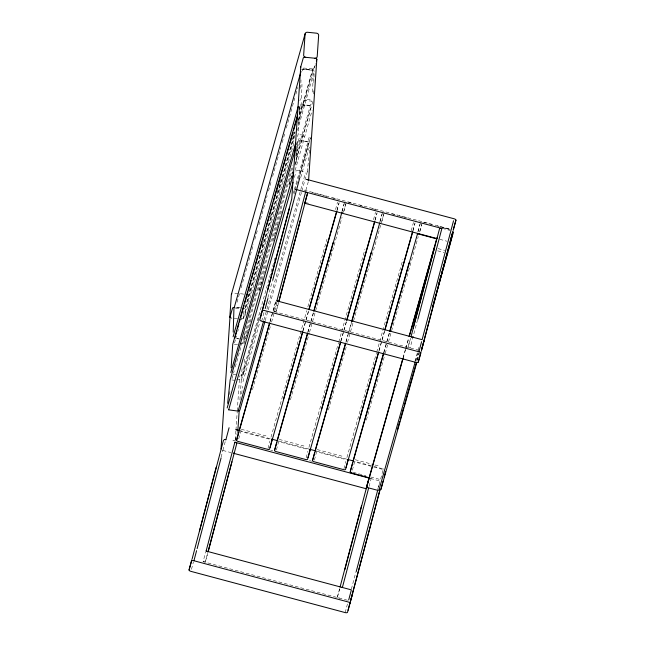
<?xml version="1.0" encoding="UTF-8"?>
<svg xmlns="http://www.w3.org/2000/svg" width="645" height="645" viewBox="0 0 645 645"><rect width="100%" height="100%" fill="white"/><g stroke="black" fill="none" stroke-linecap="round" stroke-linejoin="round"><path stroke-width="0.48" stroke-dasharray="3.23 2.42" d="M300.731 88.365L300.989 79.891M301.554 98.403L301.973 84.269M312.632 92.082L313.051 77.948M313.494 93.968L313.607 90.195M313.833 82.657L314.171 71.353L313.696 70.103L303.053 68.934L301.57 69.628M243.866 311.237L243.463 317.251A2.185 2 15.8 0 1 241.157 319.033A2.185 0.863 3.9 0 0 243.56 318.404L246.084 309.487A2.185 0.871 3.9 0 0 244.157 308.415M235.812 440.954L232.901 440.172A2.201 0.887 14.8 0 0 235.296 439.898L235.901 430.9M235.957 430.022L237.191 411.897M237.263 410.897L239.658 375.696M239.924 399.981L242.165 366.981M243.794 343.067L244.471 333.191M245.681 315.413L246.084 309.487M243.689 373.786L244.769 357.822M299.74 110.9L298.143 134.378L296.773 139.223M229.564 394.49L229.878 391.483M241.706 393.805L242.504 386.331M294.999 165.201L295.297 162.395M295.999 155.848L296.99 146.504M296.378 162.605L297.869 148.576M307.294 171.876L308.842 157.573M309.302 153.292L309.64 150.091M191.468 569.35L193.419 561.964M221.098 457.2L222.88 450.444A2.185 0.879 14.8 0 1 222.501 450.323M222.928 450.275L225.839 439.261M261.685 321.186L264.168 311.785M267.909 297.635L272.271 281.115M347.462 600.253L203.111 561.674L205.674 551.959M203.111 561.674A2.185 0.879 14.8 0 0 205.465 561.392L207.771 552.644M238.723 438.834L240.674 431.449L270.392 439.39M419.113 350.308L273.859 311.495L276.382 301.949M273.859 311.495A2.185 0.879 14.8 0 0 276.213 311.213L278.511 302.529M267.998 448.436L269.949 441.051M335.561 209.536L337.512 202.151M337.021 210.641L338.972 203.256M276.447 449.904L278.64 441.591L308.358 449.533M342.173 211.229L344.365 202.917M344.011 211.004L346.204 202.691M306.157 457.845L307.915 451.194M373.528 219.687L375.479 212.294M375.188 220.05L376.946 213.398M314.413 460.054L316.614 451.734L346.325 459.675M380.139 221.372L382.332 213.06M381.977 221.154L384.17 212.842M343.93 468.73L345.889 461.344M411.252 230.757L413.445 222.444M412.961 230.934L414.912 223.549M352.38 470.197L354.581 461.885L372.794 466.754M418.105 231.523L420.298 223.21M419.943 231.297L421.701 224.645M337.956 597.439A2.185 0.879 14.8 0 1 337.512 596.673L339.552 588.958M369.085 486.419L371.141 478.638A2.185 0.879 14.8 0 0 370.343 478.493M417.581 319.735L410.139 347.913A2.185 0.879 14.8 0 1 408.261 346.494L410.284 338.859M345.172 612.581L347.655 603.18M351.388 589.038L355.806 572.309M377.841 488.91L379.784 481.581M378.591 486.83L379.865 481.992M380.655 479.025L383.315 468.947L354.395 461.223M416.452 360.386L418.403 353M237.046 302.279L239.779 292.596M241.149 287.759L253.469 244.205M254.839 239.359L257.573 229.685M258.943 224.847L267.151 195.806M268.522 190.968L271.263 181.285M272.625 176.448L280.841 147.415M282.212 142.569L284.945 132.894M286.315 128.057L294.797 98.048M295.894 94.178L297.813 87.406M302.465 70.95L303.013 69.015L309.35 69.45M299.877 100.668L300.425 98.733M299.24 109.11L300.054 106.207M299.014 109.795C298.603 101.386 307.044 105.772 312.003 105.869M299.062 111.061L302.078 100.418M234.522 342.914L236.441 336.142M237.803 331.304L238.352 329.369M241.093 319.686L241.641 317.751M247.39 297.426L250.123 287.743M261.894 246.124L263.813 239.351M270.11 217.091L270.658 215.156M277.221 191.928L280.785 179.342M291.733 140.626L294.467 130.943M299.119 114.496L301.86 104.812L305.021 105.135M245.181 307.77L294.999 131.612M298.288 119.994L312.519 69.668M245.535 307.552L295.088 132.322M298.377 120.704L313.704 66.491M243.407 317.598L295.225 134.353M298.24 123.695L315.236 63.581M315.3 64.758L314.317 68.225A2.185 0.863 3.9 0 1 311.906 68.854L302.682 67.918M246.833 309.455L294.185 142.013M297.474 130.395L314.171 71.353M296.668 144.73L297.49 141.827M296.74 144.399C296.619 137.022 305.553 141.908 309.455 141.884M296.716 146.762L299.731 136.119M232.006 378.599L234.2 370.859M235.296 366.981L292.233 165.66M295.789 153.075L299.344 140.497M244.245 339.173L292.693 167.853M295.982 156.243L311.583 101.072L308.415 100.854M244.012 343.882L251.679 316.776M259.072 290.645L266.183 265.482M273.029 241.278L281.518 211.278M289.178 184.172L292.741 171.594M296.023 159.976L311.35 105.772M246.535 335.787L248.454 329.006M259.403 290.29L262.136 280.615M273.907 238.997L275.826 232.216M277.197 227.379L278.285 223.509M289.242 184.792L292.798 172.207M294.983 164.467L312.777 101.555M295.144 170.425L312.115 110.416M294.386 177.464L296.031 171.659M241.883 375.18L275.004 258.065M293.346 193.218L294.168 190.315M294.442 189.348L309.221 137.079M241.472 379.865L260.362 313.083M294.031 194.032L294.854 191.13M295.128 190.162L308.81 141.763M310.43 137.893L299.538 176.351L310.479 137.619M258.943 319.864L243.641 374.068L242.48 375.213L240.263 375.1M243.004 381.655L259.701 322.613M300.755 177.423L309.519 146.455M263.886 320.049L305.496 172.933M265.192 320.654L301.57 192.057M301.876 190.952L307.351 171.594M235.288 439.898L237.811 430.981M308.31 181.688L306.036 189.719A2.201 0.887 14.8 0 1 303.65 189.985L451.065 229.386M270.078 321.21L275.81 300.933M270.029 322.016L275.794 301.65M252.461 389.677L270.489 325.935M271.577 322.073L277.044 302.755M205.465 561.392L207.73 553.362M276.213 311.213L278.737 302.287M270.973 437.213L306.754 310.697M307.85 306.835L326.967 239.231M302.819 330.998L308.552 310.721M336.956 210.286L339.141 202.554M303.045 330.837L308.81 310.479M307.77 332.32L313.502 312.043M341.906 211.608L344.091 203.885M308.004 332.159L310.745 322.468M311.019 321.492L313.76 311.801M290.427 399.819L309.269 333.183M309.544 332.223L312.277 322.565M312.551 321.597L342.043 217.292M343.414 212.471L346.413 201.845M308.947 447.356L338.44 343.059M338.714 342.092L341.447 332.433M341.721 331.466L364.933 249.381M340.786 341.149L343.519 331.49M343.785 330.522L346.244 321.831M374.922 220.429L377.107 212.705M341.02 340.987L343.761 331.288M344.035 330.321L346.502 321.589M346.01 341.503L347.921 334.747M348.195 333.779L351.469 322.186M379.873 221.751L382.058 214.027M345.97 342.31L348.711 332.61M348.985 331.643L351.452 322.911M328.394 409.97L346.421 346.228M347.51 342.366L350.243 332.707M350.517 331.74L384.114 212.955M346.913 457.507L376.406 353.202M376.68 352.235L402.899 259.524M379.026 350.324L384.485 331.014M412.889 230.571L415.074 222.847M378.986 351.13L384.468 331.74M383.702 352.613L389.443 332.336M417.847 231.902L420.032 224.17M383.888 352.694L389.653 332.328M366.36 420.113L384.936 354.444M385.21 353.476L388.209 342.858M388.483 341.89L418.258 236.626M419.621 231.797L422.08 223.106M403.036 357.814L405.503 349.106M405.778 348.139L408.785 337.504M403.069 358.394L405.536 349.663M405.81 348.695L408.825 338.028M337.512 596.673L339.778 588.651M408.261 346.494L410.534 338.472M414.92 361.418L419.29 345.962M415.404 361.216L417.589 353.492M416.993 360.474L419.177 352.75M417.46 360.144L419.371 353.387M245.955 338.004L245.689 338.561M245.366 338.891L244.205 339.254M303.094 69.555L312.607 70.208M306.972 99.403L311.72 99.733M303.658 100.523L306.827 100.741M237.263 307.222L242.012 307.552M235.538 308.455L239.497 308.729M236.32 338.633L238.537 338.786M237.078 338.762L239.448 338.931M306.609 105.296L309.769 105.619M301.908 105.353L306.657 105.836M299.909 134.781L304.65 135.265M301.312 136.28L306.061 136.756M235.707 307.56L240.005 307.996M234.24 318.332L238.852 318.799M240.214 343.495L243.068 343.785M234.345 344.253L239.093 344.736M233.143 374.382L235.877 374.576M304.077 141.134L307.238 141.553M299.361 141.029L304.093 141.666M296.24 170.328L303.335 171.28M236.739 379.236L239.9 379.655M231.797 379.929L235.586 380.437M312.204 192.557L315.921 193.548M348.316 202.208L352.033 203.199M423.322 222.251L433.537 224.976M317.775 194.04L321.492 195.032M323.347 195.532L327.991 196.773M391.854 213.834L397.425 215.325M399.279 215.825L402.996 216.817M403.923 217.059L406.713 217.808M437.254 225.968L439.108 226.468M440.035 226.709L450.25 229.451M359.942 205.457L363.748 206.473M442.543 227.532L450.162 229.572M442.268 228.362L450.202 230.483M305.601 202.522L308.479 203.288M439.785 239.319L446.969 241.238M438.124 248.615L444.703 250.373M437.665 250.824L443.962 252.509M241.262 429.272L266.022 435.891M279.229 439.414L303.989 446.034M317.195 449.565L341.963 456.176M355.169 459.708L371.673 464.118M374.979 465.005L379.929 466.327M239.779 430.594L270.819 438.882M278.575 440.962L309.092 449.113M316.397 451.065L346.688 459.159M373.745 467.004L384.291 469.826M270.723 450.283L272.746 450.823M309.519 460.651L311.624 461.215M353.162 472.309L365.852 475.704M370.617 476.978L380.316 479.566M370.44 478.453L380.123 481.041M222.88 450.444L230.966 452.605M332.635 198.015L335.416 198.765M372.455 208.658L376.172 209.657M339.383 598.092A2.185 0.879 14.8 0 1 338.625 597.826M231.136 317.953A2.185 0.863 3.9 0 0 231.934 318.098A2.185 2 15.8 0 1 231.539 318.025M383.315 468.947A2.185 0.879 14.8 0 1 384.073 469.213M243.649 294.209A2.185 2 15.8 0 0 242.859 293.991L233.643 293.056A2.185 2 15.8 0 0 232.829 293.112"/><path stroke-width="0.97" d="M233.224 332.127L233.933 308.568L300.997 71.434M221.009 449.033L230.007 317.026L232.522 308.108A2.185 0.871 3.9 0 1 234.103 307.463M231.12 367.787L232.724 344.309L297.595 114.915M237.811 430.981L239.174 410.978M308.624 179.81L316.84 59.308A2.185 0.871 3.9 0 0 314.905 58.235L305.69 57.3A2.185 0.863 3.9 0 0 303.279 57.929L300.755 66.846L291.758 198.845L267.796 289.541M227.661 403.302L230.152 379.929L295.845 147.632M366.803 486.515L366.553 487.499L403.069 358.394M352.71 593.303L347.518 612.299A2.185 0.879 14.8 0 1 345.172 612.581L190.936 571.365A2.185 0.879 14.8 0 1 189.058 569.954L191.718 559.876M216.22 467.165L192.113 559.022M199.571 530.803L223.533 440.108M189.058 569.954L191.581 561.037A2.185 0.879 14.8 0 1 193.935 560.747L196.596 550.669M197.128 548.653L221.09 457.966M225.927 439.656L229.08 427.732M260.346 317.759L289.492 208.069M262.338 310.85A2.185 0.879 14.8 0 1 264.684 310.567L418.928 351.783A2.185 0.879 14.8 0 1 420.798 353.202L418.274 362.119A2.185 0.879 14.8 0 1 415.92 362.401L261.685 321.186A2.185 0.879 14.8 0 1 259.814 319.775L264.998 300.78M265.216 308.552L267.885 298.474M272.674 280.341L296.636 189.646L441.89 228.459L417.928 319.154M296.684 189.477L299.828 177.552M207.537 551.701A2.185 0.879 14.8 0 0 206.11 551.056L234.869 442.228L369.472 478.195M302.771 331.812L269.594 449.138A1.709 0.693 14.8 0 1 267.756 449.363L238.037 441.422A1.709 0.693 14.8 0 1 236.578 440.317L238.771 432.005M207.98 551.846L236.739 443.639A2.185 0.879 14.8 0 0 234.869 442.228M208.238 551.515L231.942 461.78M278.285 301.521A2.185 0.879 14.8 0 0 276.866 300.876L305.617 192.041A2.185 0.879 14.8 0 1 307.488 193.46L278.987 301.336M278.987 300.707L300.175 220.517M270.029 447.477L272.23 439.164M340.745 341.955L307.56 459.288A1.709 0.693 14.8 0 1 305.722 459.506L276.004 451.565A1.709 0.693 14.8 0 1 274.544 450.46L276.737 442.147M307.996 457.619L310.197 449.307M378.712 352.097L345.526 469.431A1.709 0.693 14.8 0 1 343.688 469.657L313.978 461.715A1.709 0.693 14.8 0 1 312.511 460.611L314.712 452.298M345.97 467.77L348.163 459.458M350.267 471.56L352.678 462.441M402.762 358.781L369.125 477.743L351.622 473.067L351.839 472.261M389.927 331.361L417.557 233.587M417.347 234.393A1.709 0.693 14.8 0 1 419.185 234.167L419.395 233.361M340.036 587.127L361.474 505.986M344.825 569.616L369.125 477.743M368.618 488.184L342.382 587.474A2.185 0.879 14.8 0 0 341.592 587.329M434.367 247.615L409.373 336.093M413.058 328.361L439.543 228.749A2.185 0.879 14.8 0 1 441.89 228.459M411.034 336.625L434.746 246.882M348.703 599.947L351.364 589.877L206.11 551.056M356.161 571.736L377.849 489.636M348.058 610.283L379.961 489.644M379.978 490.095L350.719 600.205M383.057 481.243L380.856 489.555L416.912 362.079M384.178 476.994L385.646 471.447M418.928 351.783L421.588 341.705M453.532 220.783L422.12 339.689L276.866 300.876M418.274 362.119L420.935 352.041M452.887 231.12L421.467 350.025L423.991 341.108M421.33 351.186L452.75 232.273L450.226 241.19M453.282 230.257L455.942 220.179A2.185 0.879 14.8 0 0 454.072 218.768L306.657 179.374A2.201 0.887 14.8 0 1 308.334 180.229M448.485 250.316L452.879 233.692M231.394 294.475L305.15 33.677M233.087 336.835L298.232 106.473M234.74 338.52L236.925 330.78M237.473 328.845L238.844 324M239.392 322.065L240.214 319.162M240.762 317.227L244.044 305.609M244.592 303.674L247.874 292.064M248.422 290.129L251.163 280.446M251.711 278.511L254.993 266.893M255.541 264.958L258.274 255.283M258.822 253.348L262.112 241.73M262.66 239.795L265.942 228.177M266.49 226.242L269.223 216.567M269.771 214.632L273.061 203.014M273.609 201.079L285.92 157.525M286.469 155.59L293.04 132.362M293.588 130.419L297.692 115.906M316.348 61.041L316.84 59.308M230.805 372.479L295.676 143.093M227.169 407.979L293.685 172.779M228.693 409.76L293.015 182.309M238.158 411.034L263.611 321.017M240.013 409.704L264.918 321.621M239.214 430.344L269.529 323.145M236.578 440.317L269.755 322.984M307.488 193.46L304.964 202.377A2.185 0.879 14.8 0 1 304.73 202.651M283.429 399.569L302.545 331.965M308.826 309.753L336.682 211.246A1.709 0.693 14.8 0 1 336.779 211.568L309.084 309.503M277.181 440.487L307.496 333.288M313.776 311.075L333.167 242.512M274.544 450.46L307.73 333.134M314.034 310.825L341.729 212.89A1.709 0.693 14.8 0 1 342.35 212.552M321.67 408.745L340.512 342.116M346.792 319.904L374.648 221.396M346.776 320.621L374.745 221.711A1.709 0.693 14.8 0 0 374.689 221.428M315.147 450.629L345.462 343.438M351.743 321.226L371.133 252.655M312.511 460.611L345.696 343.277M351.727 321.944L379.695 223.041A1.709 0.693 14.8 0 1 379.897 222.815M359.636 418.895L378.478 352.259M384.759 330.047L412.615 231.539M385.017 329.797L412.711 231.861M353.113 460.78L383.428 353.581M389.717 331.369L409.107 262.805M383.888 352.694L350.162 471.963A1.709 0.693 14.8 0 0 351.622 473.067M409.059 336.537L436.681 238.844L419.185 234.167M378.808 490.627L415.13 362.184M455.942 220.179L453.419 229.104A2.185 0.879 14.8 0 1 453.185 229.378M397.602 429.038L399.787 421.314M400.335 419.387L403.609 407.793M404.157 405.866L416.17 363.369M438.294 285.146L441.027 275.488M441.575 273.553L444.308 263.902M444.848 261.967L453.314 232.031M432.481 307.028L433.295 304.134M433.843 302.199L448.049 251.985M239.835 410.26L239.311 410.833M295.088 189.445L295.853 189.388M224.331 439.624L225.105 439.568M228.653 409.841L238.118 411.115M304.521 203.175L437.221 238.634M239.779 430.594L235.901 429.554L236.691 429.836A2.185 0.887 14.8 0 1 237.739 430.61M271.529 439.076L277.608 440.696M309.608 449.251L315.84 450.919M347.647 459.417L353.436 460.965M366.594 487.362L376.777 490.079M233.53 453.29L366.231 488.749M193.935 560.747L348.171 601.962A2.185 0.879 14.8 0 1 350.042 603.381M366.715 488.612A2.185 0.879 14.8 0 1 366.263 487.846L368.787 478.929A2.185 0.879 14.8 0 1 369.021 478.654M224.686 439.656A2.185 0.879 14.8 0 1 225.887 439.825M234.216 452.556A2.185 0.879 14.8 0 1 233.982 452.83M230.467 317.695A2.185 0.863 3.9 0 1 230.007 317.026M411.575 337.142A2.185 0.879 14.8 0 1 413.139 337.295M437.463 238.432A2.185 0.879 14.8 0 1 437.02 237.666M295.442 189.477A2.185 0.879 14.8 0 1 296.636 189.646M314.905 58.235A2.185 2 15.8 0 0 317.211 56.454L318.646 35.419A2.185 2 15.8 0 0 316.614 33.193L307.391 32.258A2.185 2 15.8 0 0 305.085 34.04L303.658 55.075A2.185 2 15.8 0 0 305.69 57.3M300.828 67.185A2.185 0.871 3.9 0 1 300.755 66.846M231.765 293.781A2.185 2 15.8 0 0 231.329 294.838L229.902 315.873A2.185 2 15.8 0 0 230.442 317.356"/></g></svg>
